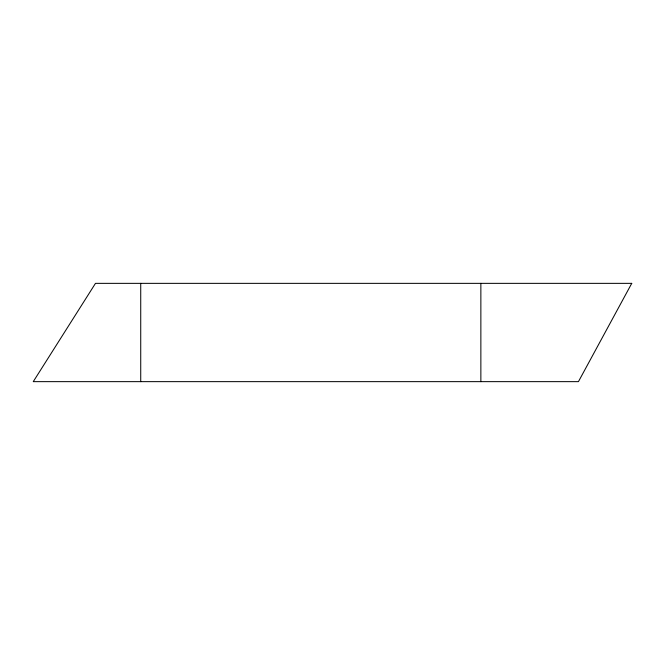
<?xml version="1.0" encoding="UTF-8"?>
<svg xmlns="http://www.w3.org/2000/svg" width="665" height="665" viewBox="0 0 665 665"><rect width="100%" height="100%" fill="white"/><g stroke="black" fill="none" stroke-linecap="round" stroke-linejoin="round"><path stroke-width="1" d="M480.862 283.357L480.862 381.644M140.731 283.357L140.731 381.644M631.75 283.357L578.442 381.644L33.25 381.644L95.477 283.357L631.75 283.357"/></g></svg>
